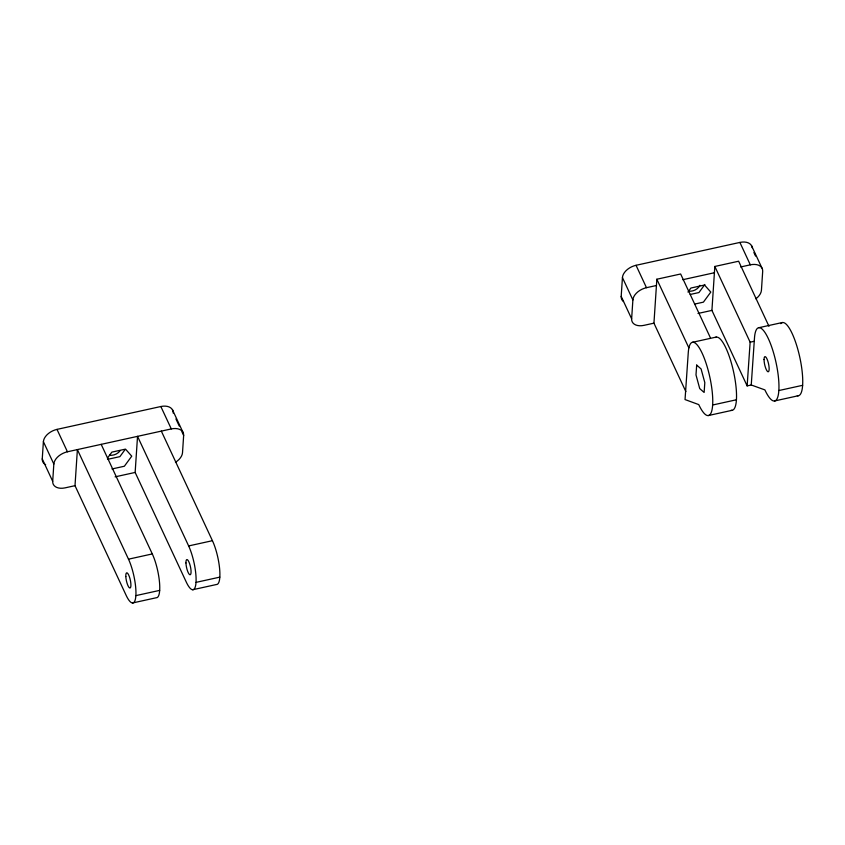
<?xml version="1.0" encoding="UTF-8"?>
<svg xmlns="http://www.w3.org/2000/svg" width="845" height="845" viewBox="0 0 845 845"><rect width="100%" height="100%" fill="white"/><g stroke="black" fill="none" stroke-linecap="round" stroke-linejoin="round"><path stroke-width="1.27" d="M159.673 590.38L135.876 595.619A26.343 6.707 77.6 0 0 128.493 559.179L77.391 449.593L75.004 485.674L65.054 487.871A13.826 8.82 -25 0 1 52.696 481.312L42.25 458.919L43.391 441.66A13.826 8.82 -25 0 1 56.995 429.387L160.846 406.519A13.826 8.82 -25 0 1 173.204 413.078M52.696 481.312L53.837 464.053L43.391 441.66M196.019 582.374A26.343 6.707 77.6 0 1 186.249 582.015L135.147 472.439L137.534 436.347L188.636 545.933A26.343 6.707 77.6 0 1 196.019 582.374L219.816 577.135M181.992 431.932L183.65 435.471L182.509 452.73A13.826 8.82 -25 0 1 175.454 462.299M623.494 301.538A13.742 8.756 -25 0 1 621.191 296.394L622.438 277.572A13.742 8.756 -25 0 1 636.042 265.298L739.893 242.43A13.742 8.756 -25 0 1 752.219 247.786M710.444 337.884L680.647 273.991L656.85 279.23L653.945 323.16L643.996 325.346A13.742 8.756 -25 0 1 631.637 318.797L632.884 299.964L622.438 277.572M802.634 385.309L778.837 390.548A37.423 9.527 77.6 0 1 764.894 389.904L751.247 384.993L747.138 385.901L711.923 310.39L714.828 266.46L738.636 261.221L768.971 326.297M747.138 385.901L750.138 342.183L714.828 266.46M751.247 384.993L754.479 338.032A37.423 9.527 77.6 0 1 768.411 338.782A37.423 9.527 77.6 0 1 778.837 390.548M107.442 458.159L111.867 452.117L125.504 449.117L131.746 456.173L124.363 466.239L111.973 468.964M125.06 449.593L119.895 456.638L107.505 459.363M687.957 292.053L690.914 288.029L704.54 285.029L710.793 292.085L703.41 302.151L694.738 304.063M704.836 284.501L698.931 292.55L690.259 294.461M632.884 299.964A13.742 8.756 -25 0 1 646.478 287.691L656.438 285.504M682.771 279.706L714.416 272.734M740.643 266.967L750.328 264.834A13.742 8.756 -25 0 1 762.686 271.382L761.44 290.215A13.742 8.756 -25 0 1 755.874 298.803M53.837 464.053A13.826 8.82 -25 0 1 67.442 451.779L171.292 428.922A13.826 8.82 -25 0 1 183.65 435.471M698.002 313.463L711.923 310.39M692.53 342.299L716.328 337.049M758.778 327.712L782.576 322.473M115.1 476.855L135.147 472.439M750.138 342.183L754.258 341.285M712.641 405.008A37.423 9.527 77.6 0 0 702.153 353.231A37.423 9.527 77.6 0 0 688.263 352.735L685.041 399.569L698.752 404.597A37.423 9.527 77.6 0 0 712.641 405.008L736.439 399.769M708.385 415.539L732.182 410.3M774.548 400.974L798.345 395.735M128.493 559.179L152.29 553.929A26.343 6.707 77.6 0 1 159.483 582.068A26.343 6.707 77.6 0 1 156.314 597.742L132.517 602.981M188.636 545.933L212.433 540.694A26.343 6.707 77.6 0 1 219.626 568.833A26.343 6.707 77.6 0 1 216.468 584.508L192.66 589.747M751.501 245.599L761.936 268.002M753.898 252.528L755.546 256.067M739.893 242.43L750.328 264.834M656.85 279.23L688.855 347.855M636.042 265.298L646.478 287.691M653.945 323.16L685.855 391.594M621.191 296.394L631.637 318.797M172.433 409.709L182.879 432.101M175.95 418.972L179.246 426.038M160.846 406.519L171.292 428.922M161.332 431.108L212.433 540.694M101.189 444.354L152.29 553.929M56.995 429.387L67.442 451.779M75.004 485.674L126.106 595.26A26.343 6.707 77.6 0 0 135.876 595.619M699.903 285.304A8.017 5.112 -25 0 1 688.59 291.081M715.377 337.514A37.423 9.527 77.6 0 1 733.65 372.138A37.423 9.527 77.6 0 1 731.157 410.269M780.78 323.656A37.423 9.527 77.6 0 1 799.465 355.819A37.423 9.527 77.6 0 1 797.31 395.682M120.022 450.881A8.017 5.112 -25 0 1 109.544 455.17M45.641 464.718A13.826 8.82 -25 0 1 42.25 458.919M696.681 365.082L695.995 374.905L699.723 388.594L704.128 392.46L704.814 382.627L701.086 368.938L696.681 365.082M764.049 359.547A7.785 1.986 77.6 0 0 767.894 371.747A7.785 1.986 77.6 0 0 767.883 361.29A7.785 1.986 77.6 0 0 764.049 359.547M125.82 576.533A7.785 1.986 77.6 0 0 129.908 588.025A7.785 1.986 77.6 0 0 129.359 576.66A7.785 1.986 77.6 0 0 125.82 576.533M185.953 562.96A7.785 1.986 77.6 0 0 189.945 574.769A7.785 1.986 77.6 0 0 189.629 563.752A7.785 1.986 77.6 0 0 185.953 562.96"/></g></svg>
